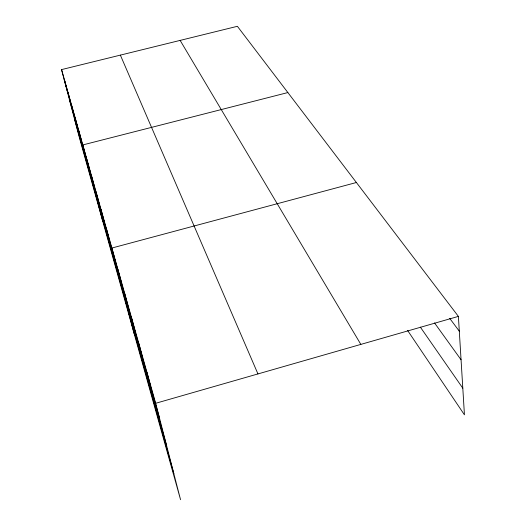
<?xml version="1.0" encoding="UTF-8"?>
<svg xmlns="http://www.w3.org/2000/svg" width="526" height="526" viewBox="0 0 526 526"><rect width="100%" height="100%" fill="white"/><g stroke="black" fill="none" stroke-linecap="round" stroke-linejoin="round"><path stroke-width="0.79" d="M458.396 316.396L237.384 26.3L61.555 69.603L79.387 137.608L180.556 499.7L155.683 403.284L458.396 316.396L464.445 414.843L407.604 330.453M356.391 182.509L111.887 248.029L134.163 333.662M287.867 92.563L82.806 144.933L102.708 221.078M449.691 318.329L459.303 331.196M434.522 322.918L461.059 359.777M420.359 327.139L462.808 388.201M180.135 40.397L360.843 344.398M120.362 55.118L257.95 373.933M61.555 69.603L155.683 403.284M64.179 79.61L159.431 417.808M69.3 99.151L166.657 445.818M74.475 118.863L173.836 473.65M91.346 175.224L94.41 186.954M86.954 159.641L89.959 171.134M78.768 130.619L81.655 141.658M74.948 117.081L77.782 127.903M71.332 104.266L74.113 114.872M67.907 92.116L70.629 102.511M64.652 80.577L67.321 90.774M131.329 316.941L134.853 330.552M124.379 292.311L127.838 305.632M117.916 269.397L121.302 282.436M106.252 228.047L109.507 240.54M100.972 209.328L104.161 221.558M96.015 191.753L99.138 203.733M146.905 372.171L150.581 386.386M138.811 343.485L142.415 357.397"/></g></svg>
